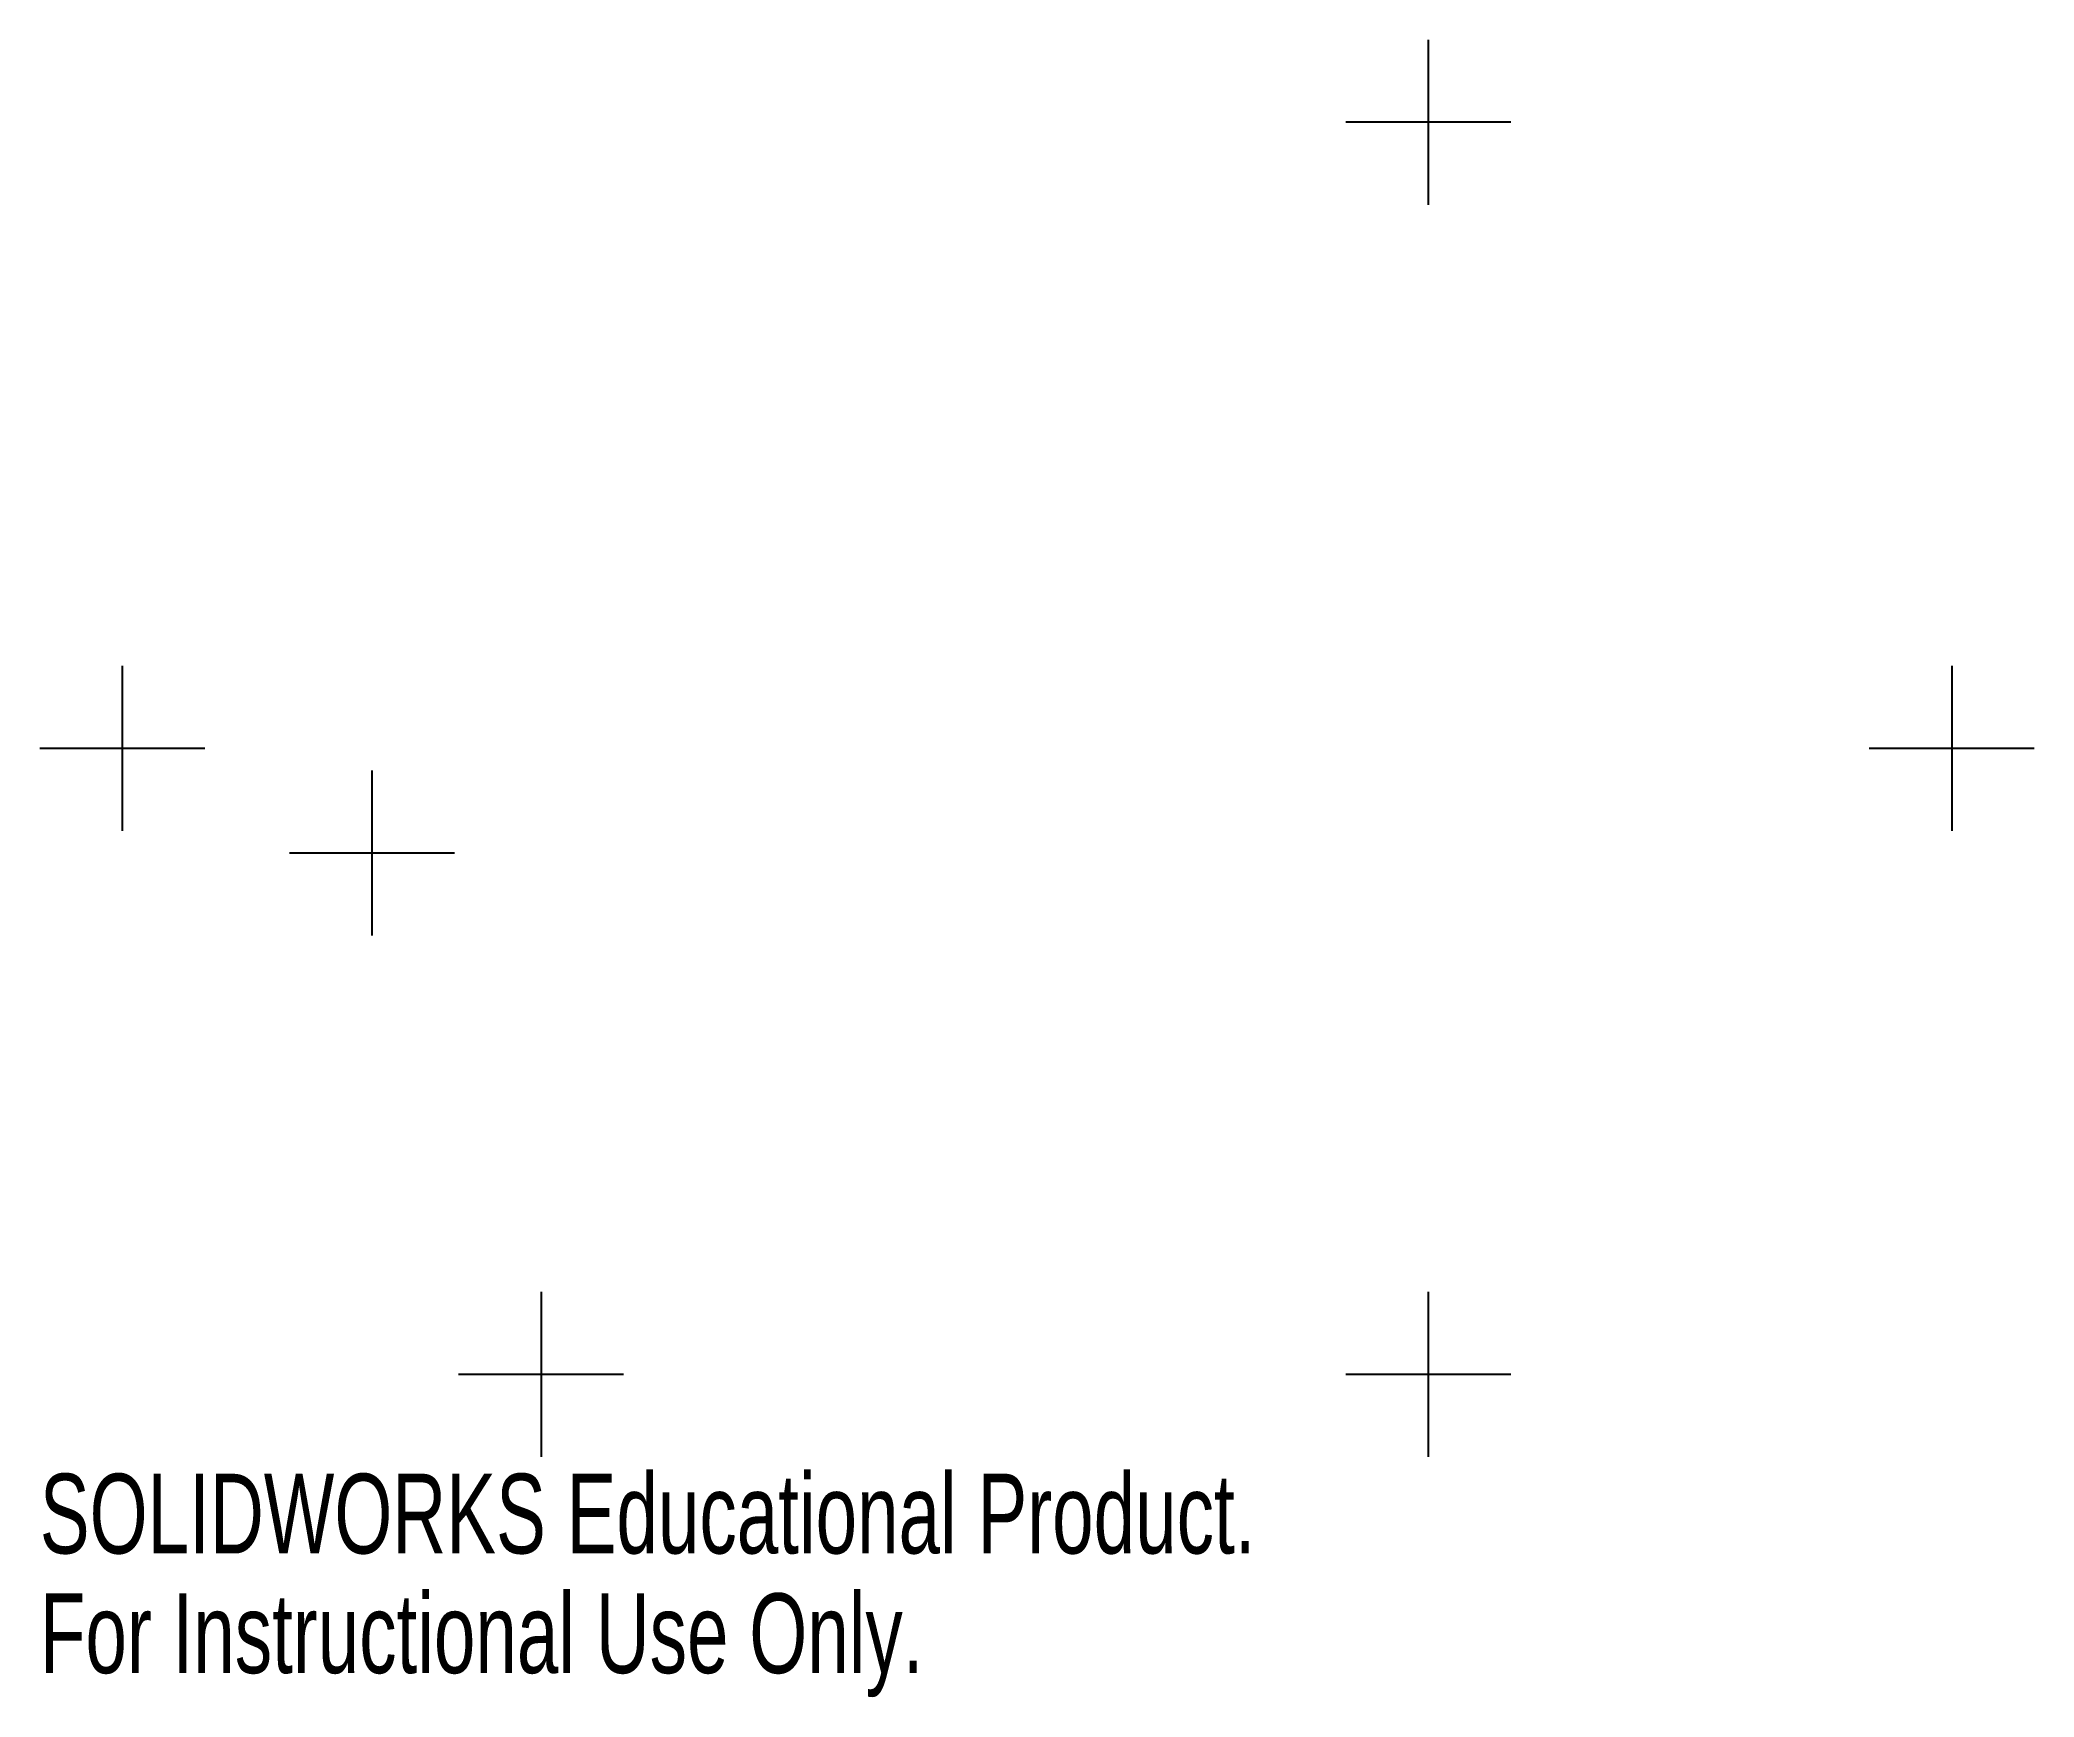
# Model space of a CAD drawing. Header units: millimetres. Extents: x 3 to 124, y -103 to -3.
import ezdxf

# ---------------------------------------------------------------- set-up
doc = ezdxf.new("R2010")
doc.units = ezdxf.units.MM
doc.header["$PDSIZE"] = -1
doc.styles.add('SLDTEXTSTYLE0', font='TXT', dxfattribs={"width": 0.7})

msp = doc.modelspace()

# ---------------------------------------------------------------- linework, layer by layer
at = {"color": 7, "linetype": 'Continuous'}
for p, q in [((87.21, -3.06), (87.21, -13.06)), ((92.21, -8.06), (82.21, -8.06)), ((8.06, -41), (8.06, -51)), ((118.94, -41), (118.94, -51)), ((13.06, -46), (3.06, -46)), ((123.94, -46), (113.94, -46)), ((23.19, -47.35), (23.19, -57.35)), ((28.19, -52.35), (18.19, -52.35)), ((33.44, -78.94), (33.44, -88.94)), ((87.21, -78.94), (87.21, -88.94)), ((38.44, -83.94), (28.44, -83.94)), ((92.21, -83.94), (82.21, -83.94))]:
    msp.add_line(p, q, dxfattribs=at)
for p in [(87.21, -8.06), (8.06, -46), (118.94, -46), (23.19, -52.35), (33.44, -83.94), (87.21, -83.94)]:
    msp.add_point(p, dxfattribs=at)

# ---------------------------------------------------------------- texts
at = {"color": 7, "linetype": 'Continuous', "char_height": 4.8336, "attachment_point": 1, "style": 'SLDTEXTSTYLE0'}
for s, insert in [('SOLIDWORKS Educational Product.', (3.06, -89.96)), ('For Instructional Use Only.', (3.06, -97.21))]:
    msp.add_mtext(s, dxfattribs=dict(at, insert=insert))

doc.saveas('drawing.dxf')
